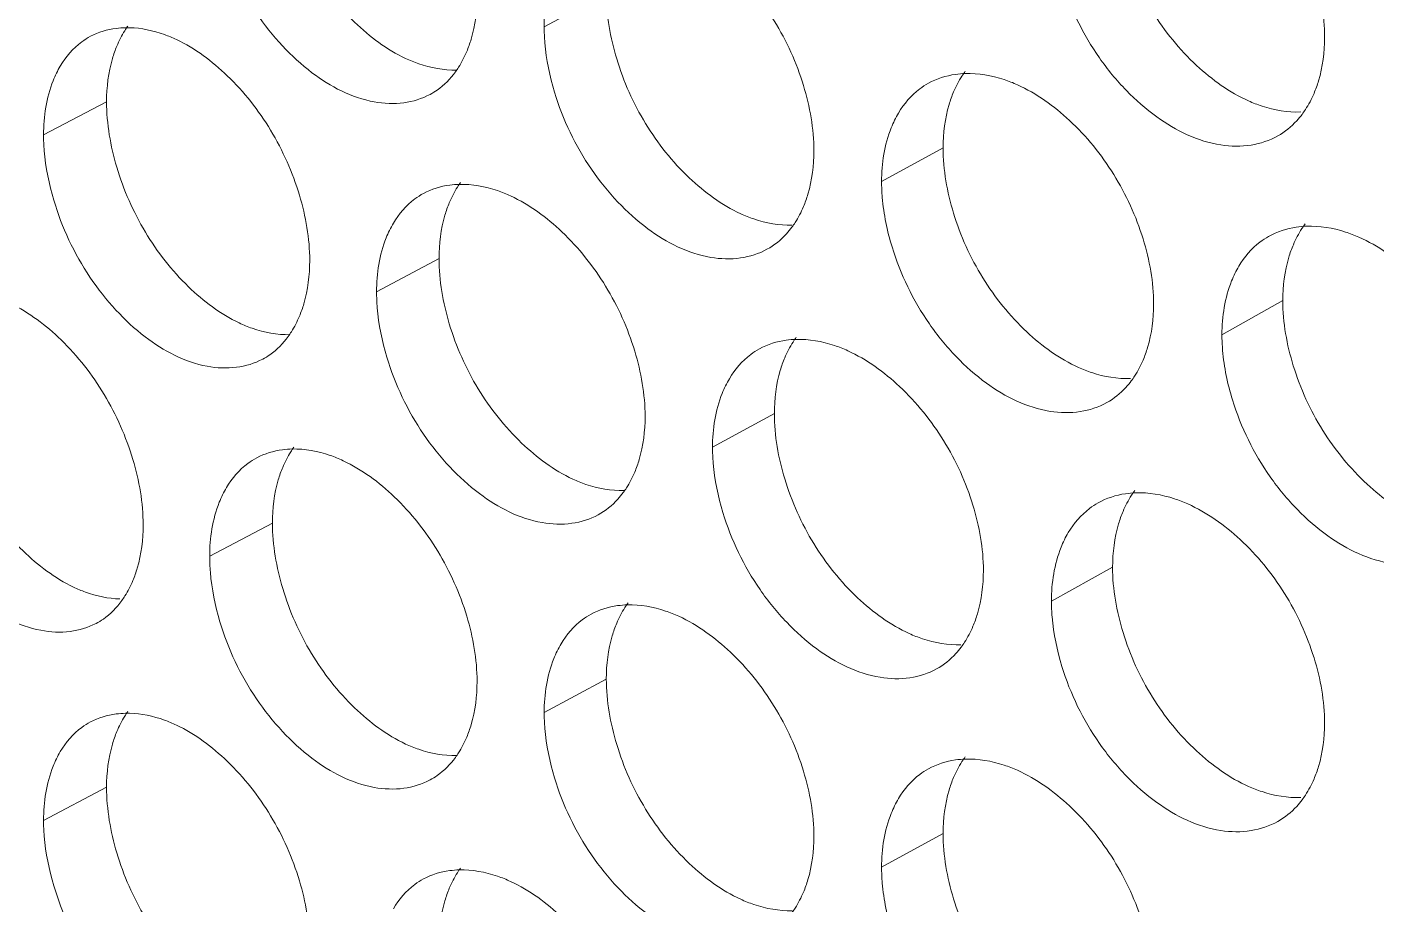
# Model space of a CAD drawing. Header units: millimetres. Extents: x 1177 to 4147, y 93 to 2194.
# Drawn here: x 2592.06 to 2607.55, y 894.5 to 904.58 of the extents above; entities that cross this region are included whole.
import ezdxf

# ---------------------------------------------------------------- set-up
doc = ezdxf.new("R2010")
doc.units = ezdxf.units.MM
doc.header["$LTSCALE"] = 0.1
doc.layers.get('0').update_dxf_attribs({"lineweight": 13})
doc.layers.add('标注', color=251, linetype='Continuous', lineweight=9)

# ---------------------------------------------------------------- blocks, each defined once
blk = doc.blocks.new('02')
at = {"layer": '标注'}
for p, q in [((4481.579, 884.072), (4480.56, 883.522)), ((4473.382, 882.295), (4472.348, 881.752)), ((4473.382, 882.295), (4472.348, 881.752)), ((4487.103, 881.539), (4486.094, 880.984)), ((4478.835, 879.724), (4477.811, 879.176)), ((4478.835, 879.724), (4477.811, 879.176)), ((4492.675, 879.032), (4491.677, 878.472)), ((4484.335, 877.178), (4483.321, 876.625)), ((4484.335, 877.178), (4483.321, 876.625)), ((4476.103, 875.381), (4475.073, 874.836)), ((4489.883, 874.657), (4488.88, 874.1)), ((4489.883, 874.657), (4488.88, 874.1)), ((4481.579, 872.822), (4480.56, 872.272)), ((4473.382, 871.045), (4472.348, 870.502)), ((4487.103, 870.289), (4486.094, 869.734))]:
    blk.add_line(p, q, dxfattribs=at)
for centre in [(4473.723, 881.993), (4473.723, 881.993), (4473.723, 870.743)]:
    blk.add_arc(centre, 1.518, 88.601, 91.1331, dxfattribs=at)
for points, knots in [([(4493.36, 883.349), (4493.36, 883.711), (4493.224, 884.461), (4492.747, 885.499), (4492.035, 886.371), (4491.432, 886.805), (4491.116, 886.945)], [0, 0, 0, 0, 0.244772, 0.507452, 0.766137, 1, 1, 1, 1]), ([(4476.103, 886.631), (4476.103, 886.269), (4476.235, 885.518), (4476.696, 884.475), (4477.388, 883.594), (4477.978, 883.151), (4478.287, 883.006)], [0, 0, 0, 0, 0.245956, 0.50959, 0.767992, 1, 1, 1, 1]), ([(4489.883, 885.907), (4489.883, 885.546), (4490.018, 884.796), (4490.491, 883.756), (4491.199, 882.883), (4491.801, 882.449), (4492.115, 882.309)], [0, 0, 0, 0, 0.245078, 0.507907, 0.76643, 1, 1, 1, 1]), ([(4475.242, 885.013), (4475.375, 884.566), (4475.677, 883.925), (4476.248, 883.208), (4476.852, 882.649), (4477.551, 882.282), (4478.249, 882.251), (4478.555, 882.345), (4478.688, 882.416)], [0, 0, 0, 0, 0.290871, 0.434206, 0.570147, 0.805105, 0.906009, 1, 1, 1, 1]), ([(4484.984, 881.49), (4484.984, 881.851), (4484.849, 882.602), (4484.379, 883.643), (4483.676, 884.52), (4483.08, 884.958), (4482.768, 885.102)], [0, 0, 0, 0, 0.245297, 0.50846, 0.767072, 1, 1, 1, 1]), ([(4480.836, 884.649), (4480.791, 884.572), (4480.62, 884.22), (4480.56, 883.822), (4480.56, 883.522)], [0, 0, 0, 0, 0.230096, 1, 1, 1, 1]), ([(4489.052, 884.279), (4489.189, 883.831), (4489.502, 883.188), (4490.089, 882.476), (4490.714, 881.923), (4491.435, 881.568), (4492.147, 881.556), (4492.459, 881.659), (4492.594, 881.735)], [0, 0, 0, 0, 0.288732, 0.431409, 0.567051, 0.802717, 0.904691, 1, 1, 1, 1]), ([(4479.289, 883.118), (4479.317, 883.185), (4479.421, 883.479), (4479.459, 883.794), (4479.459, 884.033)], [0, 0, 0, 0, 0.234117, 1, 1, 1, 1]), ([(4481.579, 884.072), (4481.579, 883.71), (4481.713, 882.96), (4482.178, 881.918), (4482.877, 881.04), (4483.471, 880.601), (4483.783, 880.458)], [0, 0, 0, 0, 0.245602, 0.508914, 0.767364, 1, 1, 1, 1]), ([(4473.119, 883.369), (4473.069, 883.342), (4472.87, 883.218), (4472.713, 883.033), (4472.623, 882.881)], [0, 0, 0, 0, 0.243471, 1, 1, 1, 1]), ([(4473.119, 883.369), (4473.069, 883.342), (4472.87, 883.218), (4472.713, 883.033), (4472.623, 882.881)], [0, 0, 0, 0, 0.243471, 1, 1, 1, 1]), ([(4473.693, 883.51), (4473.642, 883.509), (4473.444, 883.495), (4473.249, 883.437), (4473.119, 883.369)], [0, 0, 0, 0, 0.258498, 1, 1, 1, 1]), ([(4473.693, 883.51), (4473.642, 883.509), (4473.444, 883.495), (4473.249, 883.437), (4473.119, 883.369)], [0, 0, 0, 0, 0.258498, 1, 1, 1, 1]), ([(4473.73, 883.537), (4473.712, 883.512), (4473.643, 883.409), (4473.586, 883.297), (4473.55, 883.21)], [0, 0, 0, 0, 0.242934, 1, 1, 1, 1]), ([(4473.73, 883.537), (4473.712, 883.512), (4473.643, 883.409), (4473.586, 883.297), (4473.55, 883.21)], [0, 0, 0, 0, 0.242934, 1, 1, 1, 1]), ([(4474.527, 883.316), (4474.463, 883.347), (4474.219, 883.449), (4473.954, 883.506), (4473.76, 883.51)], [0, 0, 0, 0, 0.266809, 1, 1, 1, 1]), ([(4474.527, 883.316), (4474.463, 883.347), (4474.219, 883.449), (4473.954, 883.506), (4473.76, 883.51)], [0, 0, 0, 0, 0.266809, 1, 1, 1, 1]), ([(4480.56, 883.522), (4480.56, 883.435), (4480.576, 883.073), (4480.65, 882.714), (4480.73, 882.45)], [0, 0, 0, 0, 0.238835, 1, 1, 1, 1]), ([(4493.187, 882.432), (4493.216, 882.5), (4493.321, 882.794), (4493.36, 883.11), (4493.36, 883.349)], [0, 0, 0, 0, 0.234862, 1, 1, 1, 1]), ([(4473.55, 883.21), (4473.522, 883.143), (4473.42, 882.848), (4473.382, 882.534), (4473.382, 882.295)], [0, 0, 0, 0, 0.23373, 1, 1, 1, 1]), ([(4473.55, 883.21), (4473.522, 883.143), (4473.42, 882.848), (4473.382, 882.534), (4473.382, 882.295)], [0, 0, 0, 0, 0.23373, 1, 1, 1, 1]), ([(4476.714, 879.689), (4476.714, 880.051), (4476.581, 880.802), (4476.118, 881.845), (4475.425, 882.727), (4474.836, 883.17), (4474.527, 883.316)], [0, 0, 0, 0, 0.245829, 0.509477, 0.768016, 1, 1, 1, 1]), ([(4476.714, 879.689), (4476.714, 880.051), (4476.581, 880.802), (4476.118, 881.845), (4475.425, 882.727), (4474.836, 883.17), (4474.527, 883.316)], [0, 0, 0, 0, 0.245829, 0.509477, 0.768016, 1, 1, 1, 1]), ([(4479.104, 882.785), (4479.122, 882.81), (4479.193, 882.915), (4479.252, 883.029), (4479.289, 883.118)], [0, 0, 0, 0, 0.243086, 1, 1, 1, 1]), ([(4478.287, 883.006), (4478.357, 882.974), (4478.623, 882.865), (4478.913, 882.811), (4479.124, 882.816)], [0, 0, 0, 0, 0.267902, 1, 1, 1, 1]), ([(4472.623, 882.881), (4472.578, 882.804), (4472.407, 882.452), (4472.348, 882.053), (4472.348, 881.752)], [0, 0, 0, 0, 0.229361, 1, 1, 1, 1]), ([(4472.623, 882.881), (4472.578, 882.804), (4472.407, 882.452), (4472.348, 882.053), (4472.348, 881.752)], [0, 0, 0, 0, 0.229361, 1, 1, 1, 1]), ([(4478.688, 882.416), (4478.728, 882.438), (4478.887, 882.535), (4479.021, 882.672), (4479.104, 882.785)], [0, 0, 0, 0, 0.245781, 1, 1, 1, 1]), ([(4487.469, 882.758), (4487.415, 882.757), (4487.205, 882.739), (4486.999, 882.674), (4486.862, 882.599)], [0, 0, 0, 0, 0.258582, 1, 1, 1, 1]), ([(4487.465, 882.795), (4487.447, 882.769), (4487.373, 882.662), (4487.313, 882.546), (4487.275, 882.456)], [0, 0, 0, 0, 0.243288, 1, 1, 1, 1]), ([(4488.322, 882.574), (4488.25, 882.606), (4487.979, 882.713), (4487.683, 882.765), (4487.469, 882.758)], [0, 0, 0, 0, 0.267438, 1, 1, 1, 1]), ([(4486.862, 882.599), (4486.812, 882.571), (4486.617, 882.445), (4486.461, 882.261), (4486.372, 882.11)], [0, 0, 0, 0, 0.244174, 1, 1, 1, 1]), ([(4487.275, 882.456), (4487.246, 882.388), (4487.142, 882.094), (4487.103, 881.778), (4487.103, 881.539)], [0, 0, 0, 0, 0.234476, 1, 1, 1, 1]), ([(4490.556, 878.973), (4490.556, 879.334), (4490.42, 880.085), (4489.946, 881.124), (4489.237, 881.998), (4488.636, 882.433), (4488.322, 882.574)], [0, 0, 0, 0, 0.244947, 0.507787, 0.766448, 1, 1, 1, 1]), ([(4473.382, 882.295), (4473.382, 881.933), (4473.514, 881.182), (4473.973, 880.138), (4474.662, 879.255), (4475.249, 878.811), (4475.558, 878.665)], [0, 0, 0, 0, 0.246134, 0.50993, 0.768307, 1, 1, 1, 1]), ([(4473.382, 882.295), (4473.382, 881.933), (4473.514, 881.182), (4473.973, 880.138), (4474.662, 879.255), (4475.249, 878.811), (4475.558, 878.665)], [0, 0, 0, 0, 0.246134, 0.50993, 0.768307, 1, 1, 1, 1]), ([(4480.73, 882.45), (4480.865, 882.003), (4481.171, 881.361), (4481.748, 880.646), (4482.361, 880.089), (4483.069, 879.727), (4483.772, 879.704), (4484.081, 879.801), (4484.214, 879.874)], [0, 0, 0, 0, 0.290009, 0.433078, 0.568897, 0.804139, 0.905475, 1, 1, 1, 1]), ([(4492.115, 882.309), (4492.187, 882.277), (4492.459, 882.171), (4492.756, 882.12), (4492.97, 882.128)], [0, 0, 0, 0, 0.267006, 1, 1, 1, 1]), ([(4492.991, 882.088), (4493.01, 882.114), (4493.086, 882.222), (4493.148, 882.34), (4493.187, 882.432)], [0, 0, 0, 0, 0.243456, 1, 1, 1, 1]), ([(4486.372, 882.11), (4486.326, 882.033), (4486.155, 881.681), (4486.094, 881.283), (4486.094, 880.984)], [0, 0, 0, 0, 0.230583, 1, 1, 1, 1]), ([(4492.594, 881.735), (4492.709, 881.8), (4492.85, 881.914), (4492.963, 882.052), (4492.991, 882.088)], [0, 0, 0, 0, 0.743585, 1, 1, 1, 1]), ([(4472.348, 881.752), (4472.348, 881.665), (4472.364, 881.303), (4472.437, 880.943), (4472.516, 880.679)], [0, 0, 0, 0, 0.238732, 1, 1, 1, 1]), ([(4472.348, 881.752), (4472.348, 881.665), (4472.364, 881.303), (4472.437, 880.943), (4472.516, 880.679)], [0, 0, 0, 0, 0.238732, 1, 1, 1, 1]), ([(4484.813, 880.574), (4484.841, 880.641), (4484.945, 880.936), (4484.984, 881.251), (4484.984, 881.49)], [0, 0, 0, 0, 0.234415, 1, 1, 1, 1]), ([(4487.103, 881.539), (4487.103, 881.177), (4487.238, 880.427), (4487.708, 879.387), (4488.413, 878.512), (4489.012, 878.077), (4489.326, 877.935)], [0, 0, 0, 0, 0.245252, 0.508241, 0.76674, 1, 1, 1, 1]), ([(4479.168, 880.94), (4479.115, 880.939), (4478.913, 880.924), (4478.713, 880.863), (4478.581, 880.791)], [0, 0, 0, 0, 0.258529, 1, 1, 1, 1]), ([(4479.168, 880.94), (4479.115, 880.939), (4478.913, 880.924), (4478.713, 880.863), (4478.581, 880.791)], [0, 0, 0, 0, 0.258529, 1, 1, 1, 1]), ([(4479.188, 880.971), (4479.17, 880.946), (4479.099, 880.841), (4479.041, 880.727), (4479.004, 880.639)], [0, 0, 0, 0, 0.243071, 1, 1, 1, 1]), ([(4479.188, 880.971), (4479.17, 880.946), (4479.099, 880.841), (4479.041, 880.727), (4479.004, 880.639)], [0, 0, 0, 0, 0.243071, 1, 1, 1, 1]), ([(4480.009, 880.75), (4479.939, 880.783), (4479.671, 880.891), (4479.379, 880.945), (4479.168, 880.94)], [0, 0, 0, 0, 0.267982, 1, 1, 1, 1]), ([(4480.009, 880.75), (4479.939, 880.783), (4479.671, 880.891), (4479.379, 880.945), (4479.168, 880.94)], [0, 0, 0, 0, 0.267982, 1, 1, 1, 1]), ([(4486.094, 880.984), (4486.094, 880.898), (4486.111, 880.535), (4486.185, 880.176), (4486.266, 879.913)], [0, 0, 0, 0, 0.238905, 1, 1, 1, 1]), ([(4478.581, 880.791), (4478.53, 880.765), (4478.333, 880.639), (4478.176, 880.455), (4478.087, 880.303)], [0, 0, 0, 0, 0.243762, 1, 1, 1, 1]), ([(4478.581, 880.791), (4478.53, 880.765), (4478.333, 880.639), (4478.176, 880.455), (4478.087, 880.303)], [0, 0, 0, 0, 0.243762, 1, 1, 1, 1]), ([(4482.215, 877.133), (4482.215, 877.495), (4482.081, 878.245), (4481.613, 879.287), (4480.914, 880.166), (4480.32, 880.606), (4480.009, 880.75)], [0, 0, 0, 0, 0.245474, 0.508798, 0.767386, 1, 1, 1, 1]), ([(4482.215, 877.133), (4482.215, 877.495), (4482.081, 878.245), (4481.613, 879.287), (4480.914, 880.166), (4480.32, 880.606), (4480.009, 880.75)], [0, 0, 0, 0, 0.245474, 0.508798, 0.767386, 1, 1, 1, 1]), ([(4472.516, 880.679), (4472.649, 880.233), (4472.949, 879.592), (4473.515, 878.874), (4474.116, 878.314), (4474.81, 877.944), (4475.505, 877.91), (4475.81, 878.002), (4475.943, 878.072)], [0, 0, 0, 0, 0.291305, 0.434775, 0.570777, 0.805593, 0.906279, 1, 1, 1, 1]), ([(4472.516, 880.679), (4472.649, 880.233), (4472.949, 879.592), (4473.515, 878.874), (4474.116, 878.314), (4474.81, 877.944), (4475.505, 877.91), (4475.81, 878.002), (4475.943, 878.072)], [0, 0, 0, 0, 0.291305, 0.434775, 0.570777, 0.805593, 0.906279, 1, 1, 1, 1]), ([(4479.004, 880.639), (4478.976, 880.572), (4478.873, 880.277), (4478.835, 879.962), (4478.835, 879.724)], [0, 0, 0, 0, 0.234028, 1, 1, 1, 1]), ([(4479.004, 880.639), (4478.976, 880.572), (4478.873, 880.277), (4478.835, 879.962), (4478.835, 879.724)], [0, 0, 0, 0, 0.234028, 1, 1, 1, 1]), ([(4484.623, 880.237), (4484.641, 880.262), (4484.715, 880.368), (4484.775, 880.484), (4484.813, 880.574)], [0, 0, 0, 0, 0.24323, 1, 1, 1, 1]), ([(4478.087, 880.303), (4478.041, 880.226), (4477.87, 879.874), (4477.811, 879.476), (4477.811, 879.176)], [0, 0, 0, 0, 0.229851, 1, 1, 1, 1]), ([(4478.087, 880.303), (4478.041, 880.226), (4477.87, 879.874), (4477.811, 879.476), (4477.811, 879.176)], [0, 0, 0, 0, 0.229851, 1, 1, 1, 1]), ([(4483.783, 880.458), (4483.853, 880.426), (4484.122, 880.318), (4484.415, 880.265), (4484.627, 880.271)], [0, 0, 0, 0, 0.267537, 1, 1, 1, 1]), ([(4493.063, 880.253), (4493.007, 880.251), (4492.793, 880.232), (4492.581, 880.164), (4492.442, 880.086)], [0, 0, 0, 0, 0.25862, 1, 1, 1, 1]), ([(4493.043, 880.293), (4493.024, 880.267), (4492.948, 880.159), (4492.887, 880.041), (4492.848, 879.95)], [0, 0, 0, 0, 0.24344, 1, 1, 1, 1]), ([(4493.923, 880.073), (4493.851, 880.105), (4493.577, 880.211), (4493.279, 880.261), (4493.063, 880.253)], [0, 0, 0, 0, 0.267086, 1, 1, 1, 1]), ([(4484.214, 879.874), (4484.334, 879.939), (4484.479, 880.057), (4484.595, 880.199), (4484.623, 880.237)], [0, 0, 0, 0, 0.742834, 1, 1, 1, 1]), ([(4492.442, 880.086), (4492.393, 880.058), (4492.199, 879.93), (4492.044, 879.747), (4491.954, 879.596)], [0, 0, 0, 0, 0.244434, 1, 1, 1, 1]), ([(4496.176, 876.482), (4496.176, 876.843), (4496.039, 877.593), (4495.56, 878.631), (4494.844, 879.502), (4494.239, 879.933), (4493.923, 880.073)], [0, 0, 0, 0, 0.244599, 0.507118, 0.765827, 1, 1, 1, 1]), ([(4486.266, 879.913), (4486.403, 879.465), (4486.713, 878.823), (4487.297, 878.109), (4487.918, 877.555), (4488.634, 877.198), (4489.344, 877.182), (4489.655, 877.283), (4489.789, 877.358)], [0, 0, 0, 0, 0.289156, 0.431962, 0.567662, 0.803187, 0.90495, 1, 1, 1, 1]), ([(4492.848, 879.95), (4492.819, 879.882), (4492.714, 879.587), (4492.675, 879.271), (4492.675, 879.032)], [0, 0, 0, 0, 0.234773, 1, 1, 1, 1]), ([(4476.545, 878.775), (4476.573, 878.842), (4476.676, 879.136), (4476.714, 879.45), (4476.714, 879.689)], [0, 0, 0, 0, 0.233967, 1, 1, 1, 1]), ([(4476.545, 878.775), (4476.573, 878.842), (4476.676, 879.136), (4476.714, 879.45), (4476.714, 879.689)], [0, 0, 0, 0, 0.233967, 1, 1, 1, 1]), ([(4478.835, 879.724), (4478.835, 879.361), (4478.968, 878.611), (4479.431, 877.568), (4480.127, 876.689), (4480.719, 876.248), (4481.029, 876.104)], [0, 0, 0, 0, 0.245779, 0.509251, 0.767678, 1, 1, 1, 1]), ([(4478.835, 879.724), (4478.835, 879.361), (4478.968, 878.611), (4479.431, 877.568), (4480.127, 876.689), (4480.719, 876.248), (4481.029, 876.104)], [0, 0, 0, 0, 0.245779, 0.509251, 0.767678, 1, 1, 1, 1]), ([(4491.954, 879.596), (4491.908, 879.519), (4491.738, 879.169), (4491.677, 878.771), (4491.677, 878.472)], [0, 0, 0, 0, 0.231067, 1, 1, 1, 1]), ([(4477.811, 879.176), (4477.811, 879.089), (4477.827, 878.726), (4477.9, 878.367), (4477.98, 878.103)], [0, 0, 0, 0, 0.2388, 1, 1, 1, 1]), ([(4477.811, 879.176), (4477.811, 879.089), (4477.827, 878.726), (4477.9, 878.367), (4477.98, 878.103)], [0, 0, 0, 0, 0.2388, 1, 1, 1, 1]), ([(4473.982, 875.351), (4473.982, 875.714), (4473.849, 876.465), (4473.388, 877.509), (4472.699, 878.392), (4472.112, 878.837), (4471.804, 878.984)], [0, 0, 0, 0, 0.246007, 0.509819, 0.768332, 1, 1, 1, 1]), ([(4490.384, 878.056), (4490.412, 878.124), (4490.517, 878.418), (4490.556, 878.734), (4490.556, 878.973)], [0, 0, 0, 0, 0.234713, 1, 1, 1, 1]), ([(4492.675, 879.032), (4492.675, 878.671), (4492.811, 877.921), (4493.285, 876.882), (4493.997, 876.01), (4494.601, 875.578), (4494.917, 875.439)], [0, 0, 0, 0, 0.244904, 0.507573, 0.76612, 1, 1, 1, 1]), ([(4476.362, 878.444), (4476.38, 878.469), (4476.451, 878.573), (4476.508, 878.686), (4476.545, 878.775)], [0, 0, 0, 0, 0.243017, 1, 1, 1, 1]), ([(4476.362, 878.444), (4476.38, 878.469), (4476.451, 878.573), (4476.508, 878.686), (4476.545, 878.775)], [0, 0, 0, 0, 0.243017, 1, 1, 1, 1]), ([(4475.558, 878.665), (4475.627, 878.633), (4475.891, 878.523), (4476.181, 878.468), (4476.39, 878.473)], [0, 0, 0, 0, 0.268088, 1, 1, 1, 1]), ([(4475.558, 878.665), (4475.627, 878.633), (4475.891, 878.523), (4476.181, 878.468), (4476.39, 878.473)], [0, 0, 0, 0, 0.268088, 1, 1, 1, 1]), ([(4491.677, 878.472), (4491.677, 878.386), (4491.693, 878.024), (4491.768, 877.665), (4491.85, 877.402)], [0, 0, 0, 0, 0.238976, 1, 1, 1, 1]), ([(4475.943, 878.072), (4475.983, 878.094), (4476.144, 878.192), (4476.279, 878.329), (4476.362, 878.444)], [0, 0, 0, 0, 0.245619, 1, 1, 1, 1]), ([(4475.943, 878.072), (4475.983, 878.094), (4476.144, 878.192), (4476.279, 878.329), (4476.362, 878.444)], [0, 0, 0, 0, 0.245619, 1, 1, 1, 1]), ([(4484.69, 878.396), (4484.637, 878.394), (4484.429, 878.378), (4484.225, 878.314), (4484.09, 878.24)], [0, 0, 0, 0, 0.258563, 1, 1, 1, 1]), ([(4484.69, 878.396), (4484.637, 878.394), (4484.429, 878.378), (4484.225, 878.314), (4484.09, 878.24)], [0, 0, 0, 0, 0.258563, 1, 1, 1, 1]), ([(4484.695, 878.43), (4484.676, 878.405), (4484.603, 878.299), (4484.544, 878.183), (4484.506, 878.094)], [0, 0, 0, 0, 0.243214, 1, 1, 1, 1]), ([(4484.695, 878.43), (4484.676, 878.405), (4484.603, 878.299), (4484.544, 878.183), (4484.506, 878.094)], [0, 0, 0, 0, 0.243214, 1, 1, 1, 1]), ([(4485.539, 878.21), (4485.468, 878.242), (4485.198, 878.35), (4484.903, 878.402), (4484.69, 878.396)], [0, 0, 0, 0, 0.267618, 1, 1, 1, 1]), ([(4485.539, 878.21), (4485.468, 878.242), (4485.198, 878.35), (4484.903, 878.402), (4484.69, 878.396)], [0, 0, 0, 0, 0.267618, 1, 1, 1, 1]), ([(4477.98, 878.103), (4478.114, 877.656), (4478.418, 877.015), (4478.992, 876.299), (4479.601, 875.741), (4480.304, 875.376), (4481.005, 875.349), (4481.312, 875.445), (4481.445, 875.517)], [0, 0, 0, 0, 0.290439, 0.433641, 0.56952, 0.80462, 0.905741, 1, 1, 1, 1]), ([(4477.98, 878.103), (4478.114, 877.656), (4478.418, 877.015), (4478.992, 876.299), (4479.601, 875.741), (4480.304, 875.376), (4481.005, 875.349), (4481.312, 875.445), (4481.445, 875.517)], [0, 0, 0, 0, 0.290439, 0.433641, 0.56952, 0.80462, 0.905741, 1, 1, 1, 1]), ([(4484.09, 878.24), (4484.04, 878.213), (4483.844, 878.086), (4483.688, 877.902), (4483.598, 877.751)], [0, 0, 0, 0, 0.24404, 1, 1, 1, 1]), ([(4484.09, 878.24), (4484.04, 878.213), (4483.844, 878.086), (4483.688, 877.902), (4483.598, 877.751)], [0, 0, 0, 0, 0.24404, 1, 1, 1, 1]), ([(4484.506, 878.094), (4484.477, 878.026), (4484.373, 877.732), (4484.335, 877.416), (4484.335, 877.178)], [0, 0, 0, 0, 0.234326, 1, 1, 1, 1]), ([(4484.506, 878.094), (4484.477, 878.026), (4484.373, 877.732), (4484.335, 877.416), (4484.335, 877.178)], [0, 0, 0, 0, 0.234326, 1, 1, 1, 1]), ([(4487.764, 874.603), (4487.764, 874.965), (4487.629, 875.715), (4487.157, 876.755), (4486.451, 877.63), (4485.852, 878.067), (4485.539, 878.21)], [0, 0, 0, 0, 0.245121, 0.508123, 0.76676, 1, 1, 1, 1]), ([(4487.764, 874.603), (4487.764, 874.965), (4487.629, 875.715), (4487.157, 876.755), (4486.451, 877.63), (4485.852, 878.067), (4485.539, 878.21)], [0, 0, 0, 0, 0.245121, 0.508123, 0.76676, 1, 1, 1, 1]), ([(4490.19, 877.714), (4490.209, 877.74), (4490.284, 877.848), (4490.345, 877.965), (4490.384, 878.056)], [0, 0, 0, 0, 0.24338, 1, 1, 1, 1]), ([(4470.674, 877.966), (4470.674, 877.603), (4470.806, 876.852), (4471.263, 875.807), (4471.948, 874.923), (4472.533, 874.477), (4472.84, 874.331)], [0, 0, 0, 0, 0.246312, 0.510271, 0.768623, 1, 1, 1, 1]), ([(4489.326, 877.935), (4489.397, 877.903), (4489.668, 877.797), (4489.964, 877.745), (4490.177, 877.753)], [0, 0, 0, 0, 0.267181, 1, 1, 1, 1]), ([(4483.598, 877.751), (4483.552, 877.674), (4483.382, 877.323), (4483.321, 876.924), (4483.321, 876.625)], [0, 0, 0, 0, 0.23034, 1, 1, 1, 1]), ([(4483.598, 877.751), (4483.552, 877.674), (4483.382, 877.323), (4483.321, 876.924), (4483.321, 876.625)], [0, 0, 0, 0, 0.23034, 1, 1, 1, 1]), ([(4489.789, 877.358), (4489.905, 877.423), (4490.048, 877.539), (4490.162, 877.677), (4490.19, 877.714)], [0, 0, 0, 0, 0.743342, 1, 1, 1, 1]), ([(4491.85, 877.402), (4491.988, 876.954), (4492.302, 876.311), (4492.894, 875.599), (4493.522, 875.047), (4494.247, 874.696), (4494.963, 874.687), (4495.276, 874.792), (4495.411, 874.869)], [0, 0, 0, 0, 0.288311, 0.430859, 0.566442, 0.80225, 0.904434, 1, 1, 1, 1]), ([(4484.335, 877.178), (4484.335, 876.816), (4484.469, 876.065), (4484.937, 875.024), (4485.639, 874.148), (4486.236, 873.711), (4486.549, 873.568)], [0, 0, 0, 0, 0.245427, 0.508577, 0.767052, 1, 1, 1, 1]), ([(4484.335, 877.178), (4484.335, 876.816), (4484.469, 876.065), (4484.937, 875.024), (4485.639, 874.148), (4486.236, 873.711), (4486.549, 873.568)], [0, 0, 0, 0, 0.245427, 0.508577, 0.767052, 1, 1, 1, 1]), ([(4482.045, 876.218), (4482.073, 876.285), (4482.177, 876.579), (4482.215, 876.894), (4482.215, 877.133)], [0, 0, 0, 0, 0.234266, 1, 1, 1, 1]), ([(4482.045, 876.218), (4482.073, 876.285), (4482.177, 876.579), (4482.215, 876.894), (4482.215, 877.133)], [0, 0, 0, 0, 0.234266, 1, 1, 1, 1]), ([(4476.424, 876.597), (4476.373, 876.596), (4476.173, 876.581), (4475.975, 876.522), (4475.844, 876.452)], [0, 0, 0, 0, 0.258513, 1, 1, 1, 1]), ([(4476.453, 876.626), (4476.435, 876.601), (4476.365, 876.497), (4476.308, 876.384), (4476.271, 876.296)], [0, 0, 0, 0, 0.243002, 1, 1, 1, 1]), ([(4477.262, 876.405), (4477.192, 876.438), (4476.926, 876.547), (4476.635, 876.602), (4476.424, 876.597)], [0, 0, 0, 0, 0.268167, 1, 1, 1, 1]), ([(4483.321, 876.625), (4483.321, 876.538), (4483.337, 876.176), (4483.412, 875.817), (4483.492, 875.553)], [0, 0, 0, 0, 0.23887, 1, 1, 1, 1]), ([(4483.321, 876.625), (4483.321, 876.538), (4483.337, 876.176), (4483.412, 875.817), (4483.492, 875.553)], [0, 0, 0, 0, 0.23887, 1, 1, 1, 1]), ([(4469.802, 876.351), (4469.934, 875.906), (4470.232, 875.265), (4470.795, 874.546), (4471.392, 873.985), (4472.082, 873.612), (4472.774, 873.575), (4473.078, 873.665), (4473.209, 873.734)], [0, 0, 0, 0, 0.291742, 0.435347, 0.571412, 0.806086, 0.906551, 1, 1, 1, 1]), ([(4475.844, 876.452), (4475.794, 876.425), (4475.595, 876.301), (4475.439, 876.116), (4475.349, 875.964)], [0, 0, 0, 0, 0.243618, 1, 1, 1, 1]), ([(4476.271, 876.296), (4476.243, 876.229), (4476.14, 875.935), (4476.103, 875.62), (4476.103, 875.381)], [0, 0, 0, 0, 0.233879, 1, 1, 1, 1]), ([(4479.459, 872.783), (4479.459, 873.145), (4479.325, 873.895), (4478.86, 874.938), (4478.163, 875.818), (4477.572, 876.26), (4477.262, 876.405)], [0, 0, 0, 0, 0.245651, 0.509137, 0.767701, 1, 1, 1, 1]), ([(4481.029, 876.104), (4481.099, 876.071), (4481.366, 875.963), (4481.658, 875.91), (4481.869, 875.915)], [0, 0, 0, 0, 0.267719, 1, 1, 1, 1]), ([(4481.029, 876.104), (4481.099, 876.071), (4481.366, 875.963), (4481.658, 875.91), (4481.869, 875.915)], [0, 0, 0, 0, 0.267719, 1, 1, 1, 1]), ([(4481.857, 875.883), (4481.876, 875.908), (4481.948, 876.014), (4482.007, 876.128), (4482.045, 876.218)], [0, 0, 0, 0, 0.243157, 1, 1, 1, 1]), ([(4481.857, 875.883), (4481.876, 875.908), (4481.948, 876.014), (4482.007, 876.128), (4482.045, 876.218)], [0, 0, 0, 0, 0.243157, 1, 1, 1, 1]), ([(4475.349, 875.964), (4475.303, 875.887), (4475.133, 875.535), (4475.073, 875.136), (4475.073, 874.836)], [0, 0, 0, 0, 0.229607, 1, 1, 1, 1]), ([(4481.445, 875.517), (4481.566, 875.582), (4481.713, 875.701), (4481.829, 875.844), (4481.857, 875.883)], [0, 0, 0, 0, 0.74257, 1, 1, 1, 1]), ([(4481.445, 875.517), (4481.566, 875.582), (4481.713, 875.701), (4481.829, 875.844), (4481.857, 875.883)], [0, 0, 0, 0, 0.74257, 1, 1, 1, 1]), ([(4490.26, 875.878), (4490.205, 875.876), (4489.993, 875.858), (4489.784, 875.791), (4489.646, 875.714)], [0, 0, 0, 0, 0.258601, 1, 1, 1, 1]), ([(4490.26, 875.878), (4490.205, 875.876), (4489.993, 875.858), (4489.784, 875.791), (4489.646, 875.714)], [0, 0, 0, 0, 0.258601, 1, 1, 1, 1]), ([(4490.248, 875.915), (4490.229, 875.89), (4490.155, 875.782), (4490.094, 875.666), (4490.055, 875.574)], [0, 0, 0, 0, 0.243364, 1, 1, 1, 1]), ([(4490.248, 875.915), (4490.229, 875.89), (4490.155, 875.782), (4490.094, 875.666), (4490.055, 875.574)], [0, 0, 0, 0, 0.243364, 1, 1, 1, 1]), ([(4491.116, 875.695), (4491.045, 875.727), (4490.772, 875.834), (4490.475, 875.885), (4490.26, 875.878)], [0, 0, 0, 0, 0.267261, 1, 1, 1, 1]), ([(4491.116, 875.695), (4491.045, 875.727), (4490.772, 875.834), (4490.475, 875.885), (4490.26, 875.878)], [0, 0, 0, 0, 0.267261, 1, 1, 1, 1]), ([(4489.646, 875.714), (4489.597, 875.686), (4489.402, 875.559), (4489.247, 875.376), (4489.157, 875.225)], [0, 0, 0, 0, 0.244306, 1, 1, 1, 1]), ([(4489.646, 875.714), (4489.597, 875.686), (4489.402, 875.559), (4489.247, 875.376), (4489.157, 875.225)], [0, 0, 0, 0, 0.244306, 1, 1, 1, 1]), ([(4493.36, 872.099), (4493.36, 872.461), (4493.224, 873.211), (4492.747, 874.249), (4492.035, 875.121), (4491.432, 875.555), (4491.116, 875.695)], [0, 0, 0, 0, 0.244772, 0.507452, 0.766137, 1, 1, 1, 1]), ([(4493.36, 872.099), (4493.36, 872.461), (4493.224, 873.211), (4492.747, 874.249), (4492.035, 875.121), (4491.432, 875.555), (4491.116, 875.695)], [0, 0, 0, 0, 0.244772, 0.507452, 0.766137, 1, 1, 1, 1]), ([(4476.103, 875.381), (4476.103, 875.019), (4476.235, 874.268), (4476.696, 873.225), (4477.388, 872.344), (4477.978, 871.901), (4478.287, 871.756)], [0, 0, 0, 0, 0.245956, 0.50959, 0.767992, 1, 1, 1, 1]), ([(4483.492, 875.553), (4483.628, 875.106), (4483.936, 874.464), (4484.517, 873.749), (4485.134, 873.194), (4485.845, 872.834), (4486.552, 872.815), (4486.862, 872.914), (4486.996, 872.988)], [0, 0, 0, 0, 0.289581, 0.432519, 0.568278, 0.803661, 0.905212, 1, 1, 1, 1]), ([(4483.492, 875.553), (4483.628, 875.106), (4483.936, 874.464), (4484.517, 873.749), (4485.134, 873.194), (4485.845, 872.834), (4486.552, 872.815), (4486.862, 872.914), (4486.996, 872.988)], [0, 0, 0, 0, 0.289581, 0.432519, 0.568278, 0.803661, 0.905212, 1, 1, 1, 1]), ([(4490.055, 875.574), (4490.027, 875.507), (4489.922, 875.212), (4489.883, 874.896), (4489.883, 874.657)], [0, 0, 0, 0, 0.234624, 1, 1, 1, 1]), ([(4490.055, 875.574), (4490.027, 875.507), (4489.922, 875.212), (4489.883, 874.896), (4489.883, 874.657)], [0, 0, 0, 0, 0.234624, 1, 1, 1, 1]), ([(4473.813, 874.438), (4473.841, 874.505), (4473.944, 874.799), (4473.982, 875.113), (4473.982, 875.351)], [0, 0, 0, 0, 0.233818, 1, 1, 1, 1]), ([(4489.157, 875.225), (4489.111, 875.148), (4488.94, 874.797), (4488.88, 874.399), (4488.88, 874.1)], [0, 0, 0, 0, 0.230825, 1, 1, 1, 1]), ([(4489.157, 875.225), (4489.111, 875.148), (4488.94, 874.797), (4488.88, 874.399), (4488.88, 874.1)], [0, 0, 0, 0, 0.230825, 1, 1, 1, 1]), ([(4475.073, 874.836), (4475.073, 874.749), (4475.089, 874.386), (4475.163, 874.027), (4475.242, 873.763)], [0, 0, 0, 0, 0.238766, 1, 1, 1, 1]), ([(4487.592, 873.687), (4487.621, 873.754), (4487.725, 874.049), (4487.764, 874.364), (4487.764, 874.603)], [0, 0, 0, 0, 0.234564, 1, 1, 1, 1]), ([(4487.592, 873.687), (4487.621, 873.754), (4487.725, 874.049), (4487.764, 874.364), (4487.764, 874.603)], [0, 0, 0, 0, 0.234564, 1, 1, 1, 1]), ([(4489.883, 874.657), (4489.883, 874.296), (4490.018, 873.546), (4490.491, 872.506), (4491.199, 871.633), (4491.801, 871.199), (4492.115, 871.059)], [0, 0, 0, 0, 0.245078, 0.507907, 0.76643, 1, 1, 1, 1]), ([(4489.883, 874.657), (4489.883, 874.296), (4490.018, 873.546), (4490.491, 872.506), (4491.199, 871.633), (4491.801, 871.199), (4492.115, 871.059)], [0, 0, 0, 0, 0.245078, 0.507907, 0.76643, 1, 1, 1, 1]), ([(4472.84, 874.331), (4472.903, 874.3), (4473.146, 874.198), (4473.409, 874.141), (4473.602, 874.136)], [0, 0, 0, 0, 0.266746, 1, 1, 1, 1]), ([(4473.633, 874.11), (4473.65, 874.134), (4473.72, 874.238), (4473.777, 874.35), (4473.813, 874.438)], [0, 0, 0, 0, 0.242949, 1, 1, 1, 1]), ([(4473.209, 873.734), (4473.251, 873.756), (4473.413, 873.854), (4473.549, 873.994), (4473.633, 874.11)], [0, 0, 0, 0, 0.245453, 1, 1, 1, 1]), ([(4481.935, 874.072), (4481.917, 874.047), (4481.845, 873.942), (4481.786, 873.827), (4481.749, 873.738)], [0, 0, 0, 0, 0.243142, 1, 1, 1, 1]), ([(4482.768, 873.852), (4482.697, 873.884), (4482.429, 873.992), (4482.135, 874.045), (4481.923, 874.04)], [0, 0, 0, 0, 0.267799, 1, 1, 1, 1]), ([(4488.88, 874.1), (4488.88, 874.013), (4488.896, 873.651), (4488.971, 873.293), (4489.052, 873.029)], [0, 0, 0, 0, 0.23894, 1, 1, 1, 1]), ([(4488.88, 874.1), (4488.88, 874.013), (4488.896, 873.651), (4488.971, 873.293), (4489.052, 873.029)], [0, 0, 0, 0, 0.23894, 1, 1, 1, 1]), ([(4481.329, 873.887), (4481.279, 873.86), (4481.082, 873.735), (4480.926, 873.551), (4480.836, 873.399)], [0, 0, 0, 0, 0.243902, 1, 1, 1, 1]), ([(4481.923, 874.04), (4481.87, 874.038), (4481.665, 874.022), (4481.463, 873.96), (4481.329, 873.887)], [0, 0, 0, 0, 0.258546, 1, 1, 1, 1]), ([(4484.984, 870.24), (4484.984, 870.601), (4484.849, 871.352), (4484.379, 872.393), (4483.676, 873.27), (4483.08, 873.708), (4482.768, 873.852)], [0, 0, 0, 0, 0.245297, 0.50846, 0.767072, 1, 1, 1, 1]), ([(4475.242, 873.763), (4475.375, 873.316), (4475.677, 872.675), (4476.248, 871.958), (4476.852, 871.399), (4477.551, 871.032), (4478.249, 871.001), (4478.555, 871.095), (4478.688, 871.166)], [0, 0, 0, 0, 0.290871, 0.434206, 0.570147, 0.805105, 0.906009, 1, 1, 1, 1]), ([(4481.749, 873.738), (4481.721, 873.671), (4481.617, 873.376), (4481.579, 873.061), (4481.579, 872.822)], [0, 0, 0, 0, 0.234177, 1, 1, 1, 1]), ([(4487.4, 873.347), (4487.419, 873.373), (4487.493, 873.48), (4487.554, 873.596), (4487.592, 873.687)], [0, 0, 0, 0, 0.243304, 1, 1, 1, 1]), ([(4487.4, 873.347), (4487.419, 873.373), (4487.493, 873.48), (4487.554, 873.596), (4487.592, 873.687)], [0, 0, 0, 0, 0.243304, 1, 1, 1, 1]), ([(4480.836, 873.399), (4480.791, 873.322), (4480.62, 872.97), (4480.56, 872.572), (4480.56, 872.272)], [0, 0, 0, 0, 0.230096, 1, 1, 1, 1]), ([(4486.549, 873.568), (4486.619, 873.536), (4486.889, 873.429), (4487.183, 873.377), (4487.396, 873.384)], [0, 0, 0, 0, 0.267358, 1, 1, 1, 1]), ([(4486.549, 873.568), (4486.619, 873.536), (4486.889, 873.429), (4487.183, 873.377), (4487.396, 873.384)], [0, 0, 0, 0, 0.267358, 1, 1, 1, 1]), ([(4486.996, 872.988), (4487.114, 873.053), (4487.258, 873.17), (4487.372, 873.31), (4487.4, 873.347)], [0, 0, 0, 0, 0.743092, 1, 1, 1, 1]), ([(4486.996, 872.988), (4487.114, 873.053), (4487.258, 873.17), (4487.372, 873.31), (4487.4, 873.347)], [0, 0, 0, 0, 0.743092, 1, 1, 1, 1]), ([(4489.052, 873.029), (4489.189, 872.581), (4489.502, 871.938), (4490.089, 871.226), (4490.714, 870.673), (4491.435, 870.318), (4492.147, 870.306), (4492.459, 870.409), (4492.594, 870.485)], [0, 0, 0, 0, 0.288732, 0.431409, 0.567051, 0.802717, 0.904691, 1, 1, 1, 1]), ([(4489.052, 873.029), (4489.189, 872.581), (4489.502, 871.938), (4490.089, 871.226), (4490.714, 870.673), (4491.435, 870.318), (4492.147, 870.306), (4492.459, 870.409), (4492.594, 870.485)], [0, 0, 0, 0, 0.288732, 0.431409, 0.567051, 0.802717, 0.904691, 1, 1, 1, 1]), ([(4479.289, 871.868), (4479.317, 871.935), (4479.421, 872.229), (4479.459, 872.544), (4479.459, 872.783)], [0, 0, 0, 0, 0.234117, 1, 1, 1, 1]), ([(4481.579, 872.822), (4481.579, 872.46), (4481.713, 871.71), (4482.178, 870.668), (4482.877, 869.79), (4483.471, 869.351), (4483.783, 869.208)], [0, 0, 0, 0, 0.245602, 0.508914, 0.767364, 1, 1, 1, 1]), ([(4473.73, 872.287), (4473.712, 872.262), (4473.643, 872.159), (4473.586, 872.047), (4473.55, 871.96)], [0, 0, 0, 0, 0.242934, 1, 1, 1, 1]), ([(4473.119, 872.119), (4473.069, 872.092), (4472.87, 871.968), (4472.713, 871.783), (4472.623, 871.631)], [0, 0, 0, 0, 0.243471, 1, 1, 1, 1]), ([(4473.693, 872.26), (4473.642, 872.259), (4473.444, 872.245), (4473.249, 872.187), (4473.119, 872.119)], [0, 0, 0, 0, 0.258498, 1, 1, 1, 1]), ([(4474.527, 872.066), (4474.463, 872.097), (4474.219, 872.199), (4473.954, 872.256), (4473.76, 872.26)], [0, 0, 0, 0, 0.266809, 1, 1, 1, 1]), ([(4476.714, 868.439), (4476.714, 868.801), (4476.581, 869.552), (4476.118, 870.595), (4475.425, 871.477), (4474.836, 871.92), (4474.527, 872.066)], [0, 0, 0, 0, 0.245829, 0.509477, 0.768016, 1, 1, 1, 1]), ([(4480.56, 872.272), (4480.56, 872.185), (4480.576, 871.823), (4480.65, 871.464), (4480.73, 871.2)], [0, 0, 0, 0, 0.238835, 1, 1, 1, 1]), ([(4493.187, 871.182), (4493.216, 871.25), (4493.321, 871.544), (4493.36, 871.86), (4493.36, 872.099)], [0, 0, 0, 0, 0.234862, 1, 1, 1, 1]), ([(4493.187, 871.182), (4493.216, 871.25), (4493.321, 871.544), (4493.36, 871.86), (4493.36, 872.099)], [0, 0, 0, 0, 0.234862, 1, 1, 1, 1]), ([(4473.55, 871.96), (4473.522, 871.893), (4473.42, 871.598), (4473.382, 871.284), (4473.382, 871.045)], [0, 0, 0, 0, 0.23373, 1, 1, 1, 1]), ([(4479.104, 871.535), (4479.122, 871.56), (4479.193, 871.665), (4479.252, 871.779), (4479.289, 871.868)], [0, 0, 0, 0, 0.243086, 1, 1, 1, 1]), ([(4472.623, 871.631), (4472.578, 871.554), (4472.407, 871.202), (4472.348, 870.803), (4472.348, 870.502)], [0, 0, 0, 0, 0.229361, 1, 1, 1, 1]), ([(4478.287, 871.756), (4478.357, 871.724), (4478.623, 871.615), (4478.913, 871.561), (4479.124, 871.566)], [0, 0, 0, 0, 0.267902, 1, 1, 1, 1]), ([(4478.688, 871.166), (4478.728, 871.188), (4478.887, 871.285), (4479.021, 871.422), (4479.104, 871.535)], [0, 0, 0, 0, 0.245781, 1, 1, 1, 1]), ([(4487.469, 871.508), (4487.415, 871.507), (4487.205, 871.489), (4486.999, 871.424), (4486.862, 871.349)], [0, 0, 0, 0, 0.258582, 1, 1, 1, 1]), ([(4487.465, 871.545), (4487.447, 871.519), (4487.373, 871.412), (4487.313, 871.296), (4487.275, 871.206)], [0, 0, 0, 0, 0.243288, 1, 1, 1, 1]), ([(4488.322, 871.324), (4488.25, 871.356), (4487.979, 871.463), (4487.683, 871.515), (4487.469, 871.508)], [0, 0, 0, 0, 0.267438, 1, 1, 1, 1]), ([(4480.73, 871.2), (4480.865, 870.753), (4481.171, 870.111), (4481.748, 869.396), (4482.361, 868.839), (4483.069, 868.477), (4483.772, 868.454), (4484.081, 868.551), (4484.214, 868.624)], [0, 0, 0, 0, 0.290009, 0.433078, 0.568897, 0.804139, 0.905475, 1, 1, 1, 1]), ([(4486.862, 871.349), (4486.812, 871.321), (4486.617, 871.195), (4486.461, 871.011), (4486.372, 870.86)], [0, 0, 0, 0, 0.244174, 1, 1, 1, 1]), ([(4487.275, 871.206), (4487.246, 871.138), (4487.142, 870.844), (4487.103, 870.528), (4487.103, 870.289)], [0, 0, 0, 0, 0.234476, 1, 1, 1, 1]), ([(4490.556, 867.723), (4490.556, 868.084), (4490.42, 868.835), (4489.946, 869.874), (4489.237, 870.748), (4488.636, 871.183), (4488.322, 871.324)], [0, 0, 0, 0, 0.244947, 0.507787, 0.766448, 1, 1, 1, 1]), ([(4492.991, 870.838), (4493.01, 870.864), (4493.086, 870.972), (4493.148, 871.09), (4493.187, 871.182)], [0, 0, 0, 0, 0.243456, 1, 1, 1, 1]), ([(4492.991, 870.838), (4493.01, 870.864), (4493.086, 870.972), (4493.148, 871.09), (4493.187, 871.182)], [0, 0, 0, 0, 0.243456, 1, 1, 1, 1]), ([(4473.382, 871.045), (4473.382, 870.683), (4473.514, 869.932), (4473.973, 868.888), (4474.662, 868.005), (4475.249, 867.561), (4475.558, 867.415)], [0, 0, 0, 0, 0.246134, 0.50993, 0.768307, 1, 1, 1, 1]), ([(4492.115, 871.059), (4492.187, 871.027), (4492.459, 870.921), (4492.756, 870.87), (4492.97, 870.878)], [0, 0, 0, 0, 0.267006, 1, 1, 1, 1]), ([(4492.115, 871.059), (4492.187, 871.027), (4492.459, 870.921), (4492.756, 870.87), (4492.97, 870.878)], [0, 0, 0, 0, 0.267006, 1, 1, 1, 1]), ([(4486.372, 870.86), (4486.326, 870.783), (4486.155, 870.431), (4486.094, 870.033), (4486.094, 869.734)], [0, 0, 0, 0, 0.230583, 1, 1, 1, 1]), ([(4492.594, 870.485), (4492.709, 870.55), (4492.85, 870.664), (4492.963, 870.802), (4492.991, 870.838)], [0, 0, 0, 0, 0.743585, 1, 1, 1, 1]), ([(4492.594, 870.485), (4492.709, 870.55), (4492.85, 870.664), (4492.963, 870.802), (4492.991, 870.838)], [0, 0, 0, 0, 0.743585, 1, 1, 1, 1]), ([(4472.348, 870.502), (4472.348, 870.415), (4472.364, 870.053), (4472.437, 869.693), (4472.516, 869.429)], [0, 0, 0, 0, 0.238732, 1, 1, 1, 1]), ([(4487.103, 870.289), (4487.103, 869.927), (4487.238, 869.177), (4487.708, 868.137), (4488.413, 867.262), (4489.012, 866.827), (4489.326, 866.685)], [0, 0, 0, 0, 0.245252, 0.508241, 0.76674, 1, 1, 1, 1]), ([(4484.813, 869.324), (4484.841, 869.391), (4484.945, 869.686), (4484.984, 870.001), (4484.984, 870.24)], [0, 0, 0, 0, 0.234415, 1, 1, 1, 1]), ([(4479.168, 869.69), (4479.115, 869.689), (4478.913, 869.674), (4478.713, 869.613), (4478.581, 869.541)], [0, 0, 0, 0, 0.258529, 1, 1, 1, 1]), ([(4479.188, 869.721), (4479.17, 869.696), (4479.099, 869.591), (4479.041, 869.477), (4479.004, 869.389)], [0, 0, 0, 0, 0.243071, 1, 1, 1, 1]), ([(4480.009, 869.5), (4479.939, 869.533), (4479.671, 869.641), (4479.379, 869.695), (4479.168, 869.69)], [0, 0, 0, 0, 0.267982, 1, 1, 1, 1]), ([(4486.094, 869.734), (4486.094, 869.648), (4486.111, 869.285), (4486.185, 868.926), (4486.266, 868.663)], [0, 0, 0, 0, 0.238905, 1, 1, 1, 1]), ([(4472.516, 869.429), (4472.649, 868.983), (4472.949, 868.342), (4473.515, 867.624), (4474.116, 867.064), (4474.81, 866.694), (4475.505, 866.66), (4475.81, 866.752), (4475.943, 866.822)], [0, 0, 0, 0, 0.291305, 0.434775, 0.570777, 0.805593, 0.906279, 1, 1, 1, 1]), ([(4478.581, 869.541), (4478.53, 869.515), (4478.333, 869.389), (4478.176, 869.205), (4478.087, 869.053)], [0, 0, 0, 0, 0.243762, 1, 1, 1, 1]), ([(4482.215, 865.883), (4482.215, 866.245), (4482.081, 866.995), (4481.613, 868.037), (4480.914, 868.916), (4480.32, 869.356), (4480.009, 869.5)], [0, 0, 0, 0, 0.245474, 0.508798, 0.767386, 1, 1, 1, 1]), ([(4479.004, 869.389), (4478.976, 869.322), (4478.873, 869.027), (4478.835, 868.712), (4478.835, 868.474)], [0, 0, 0, 0, 0.234028, 1, 1, 1, 1]), ([(4483.783, 869.208), (4483.853, 869.176), (4484.122, 869.068), (4484.415, 869.015), (4484.627, 869.021)], [0, 0, 0, 0, 0.267537, 1, 1, 1, 1]), ([(4484.623, 868.987), (4484.641, 869.012), (4484.715, 869.118), (4484.775, 869.234), (4484.813, 869.324)], [0, 0, 0, 0, 0.24323, 1, 1, 1, 1])]:
    blk.add_open_spline(points, degree=3, knots=knots, dxfattribs=at)

msp = doc.modelspace()

# ---------------------------------------------------------------- block references
at = {"xscale": 0.7, "yscale": 0.7, "zscale": 0.7}
msp.add_blockref('02', (-538.391, 286.112), dxfattribs=at)

doc.saveas('drawing.dxf')
